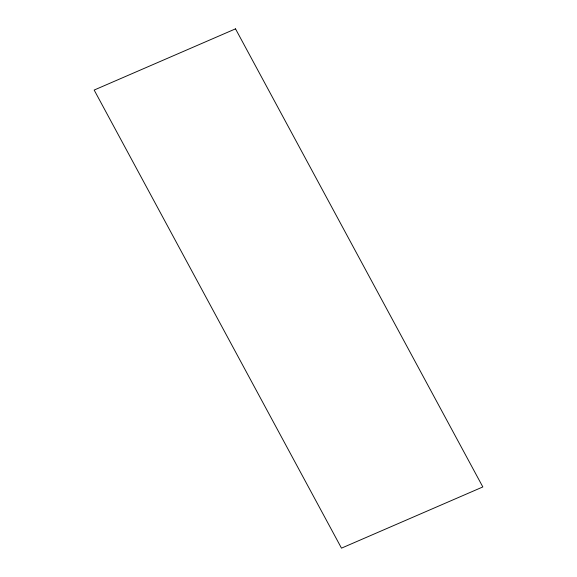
<?xml version="1.0" encoding="UTF-8"?>
<svg xmlns="http://www.w3.org/2000/svg" width="577" height="577" viewBox="0 0 577 577"><rect width="100%" height="100%" fill="white"/><g stroke="black" fill="none" stroke-linecap="round" stroke-linejoin="round"><path stroke-width="0.87" d="M235.517 28.85L94.166 90.055L341.483 548.15L482.834 486.945L235.517 28.85"/></g></svg>
